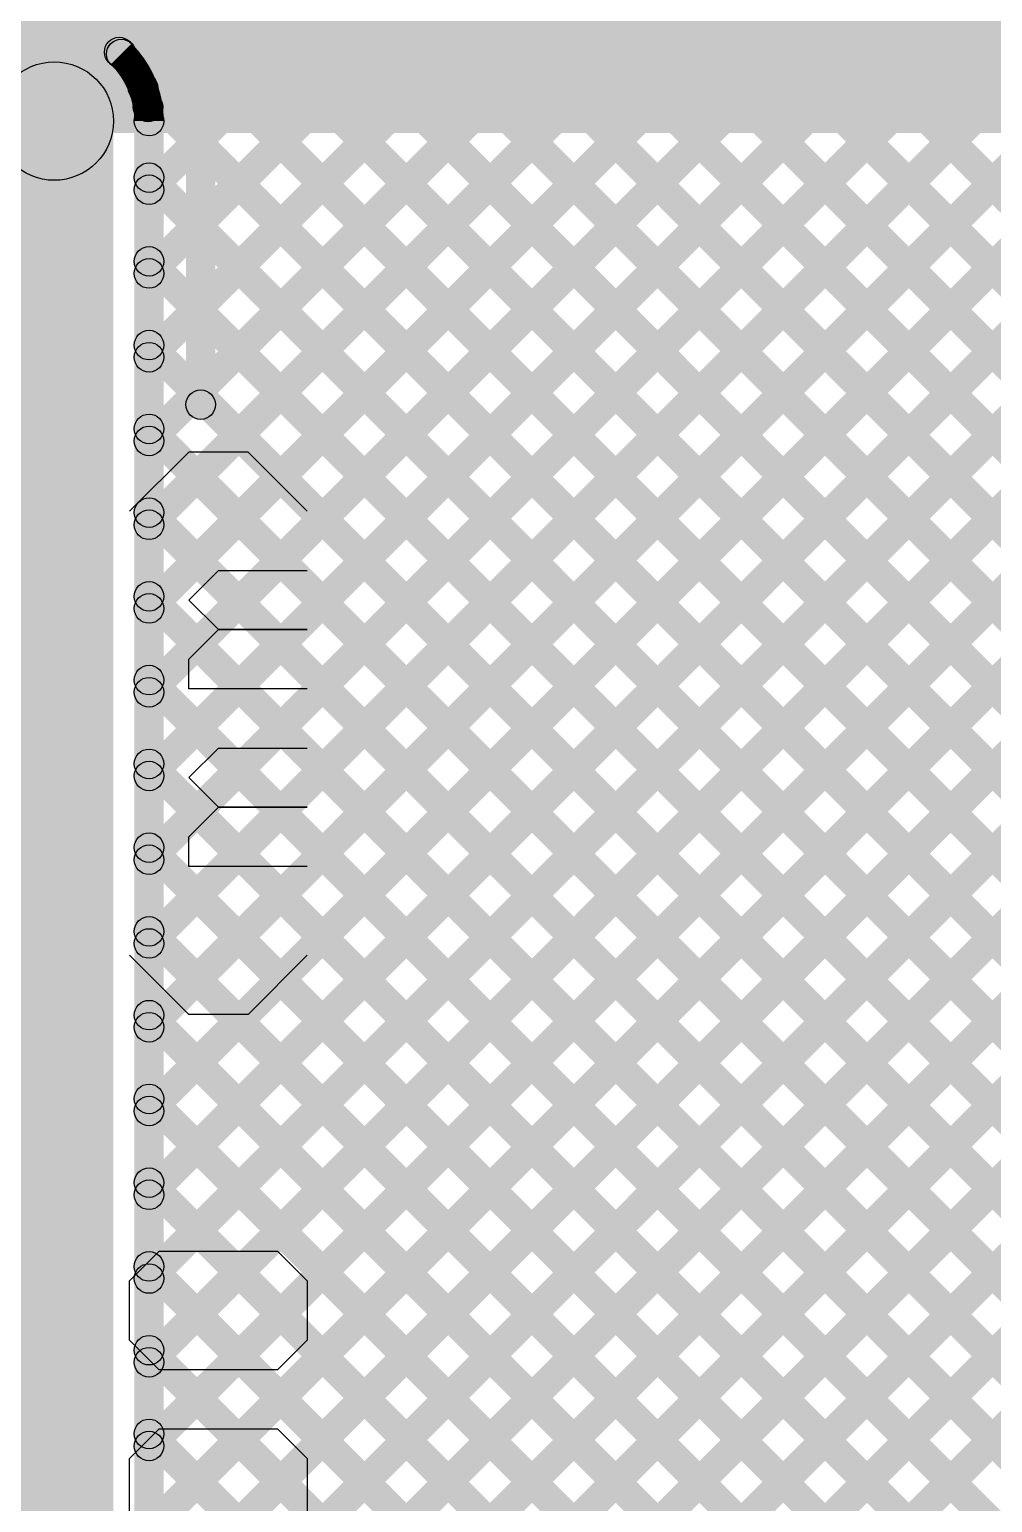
# Model space of a CAD drawing. Header units: millimetres. Extents: x -0.22 to 4.11, y -0.25 to 2.01.
# Drawn here: x 0.8351 to 1.1604, y 0.7585 to 1.256 of the extents above; entities that cross this region are included whole.
import ezdxf

# ---------------------------------------------------------------- set-up
doc = ezdxf.new("R2010")
doc.units = ezdxf.units.MM
doc.header["$MEASUREMENT"] = 0
for name, color, linetype in [('BottomLayer', 5, 'Continuous'), ('Mechanical1', 6, 'Continuous'), ('TopLayer', 1, 'Continuous')]:
    doc.layers.add(name, color=color, linetype=linetype)

msp = doc.modelspace()

# ---------------------------------------------------------------- hatches: boundary and pattern name
at = {"layer": 'BottomLayer'}
msp.add_hatch(color=5, dxfattribs=at).paths.add_polyline_path([(0.52053, 1.221), (1.47253, 1.221), (1.47253, 1.44549), (0.52053, 1.44549)])
at = {"layer": 'Mechanical1'}
for points in [[(0.89798, 1.1293), (0.88798, 1.1293), (0.88798, 1.60734), (0.89798, 1.60734)], [(0.71353, 1.25013), (0.71353, 1.26013), (1.60256, 1.26013), (1.60256, 1.25013)]]:
    msp.add_hatch(color=6, dxfattribs=at).paths.add_polyline_path(points)
h = msp.add_hatch(color=6, dxfattribs=at)
edge = h.paths.add_edge_path()
edge.add_arc((0.89298, 1.1293), 0.005, 0, 360)
at = {"layer": 'TopLayer'}
for points in [[(0.87907, 0.91551), (0.872, 0.92258), (1.69756, 1.74815), (1.70463, 1.74107)], [(0.87907, 0.91551), (0.872, 0.92258), (1.69756, 1.74815), (1.70463, 1.74107)], [(0.87907, 0.9438), (0.872, 0.95087), (1.6594, 1.73827), (1.66647, 1.73119)], [(0.87907, 0.9438), (0.872, 0.95087), (1.6594, 1.73827), (1.66647, 1.73119)], [(0.87907, 0.88723), (0.872, 0.8943), (1.6139, 1.6362), (1.62097, 1.62913)], [(0.87907, 0.88723), (0.872, 0.8943), (1.6139, 1.6362), (1.62097, 1.62913)], [(0.87907, 0.88723), (0.872, 0.8943), (1.6139, 1.6362), (1.62097, 1.62913)], [(0.87907, 0.88723), (0.872, 0.8943), (1.6139, 1.6362), (1.62097, 1.62913)], [(0.87907, 0.85894), (0.872, 0.86601), (1.6139, 1.60792), (1.62097, 1.60085)], [(0.87907, 0.85894), (0.872, 0.86601), (1.6139, 1.60792), (1.62097, 1.60085)], [(0.87907, 0.83066), (0.872, 0.83773), (1.6139, 1.57963), (1.62097, 1.57256)], [(0.87907, 0.83066), (0.872, 0.83773), (1.6139, 1.57963), (1.62097, 1.57256)], [(0.87907, 0.80237), (0.872, 0.80944), (1.6139, 1.55135), (1.62097, 1.54428)], [(0.87907, 0.80237), (0.872, 0.80944), (1.6139, 1.55135), (1.62097, 1.54428)], [(0.87907, 0.77409), (0.872, 0.78116), (1.6139, 1.52307), (1.62097, 1.51599)], [(0.87907, 0.77409), (0.872, 0.78116), (1.6139, 1.52307), (1.62097, 1.51599)], [(0.87907, 0.74581), (0.872, 0.75288), (1.6139, 1.49478), (1.62097, 1.48771)], [(0.87907, 0.74581), (0.872, 0.75288), (1.6139, 1.49478), (1.62097, 1.48771)], [(0.87907, 0.71752), (0.872, 0.72459), (1.6139, 1.4665), (1.62097, 1.45943)], [(0.87907, 0.71752), (0.872, 0.72459), (1.6139, 1.4665), (1.62097, 1.45943)], [(0.68485, 1.44615), (0.69193, 1.45322), (1.42407, 0.72108), (1.417, 0.71401)], [(0.68485, 1.44615), (0.69193, 1.45322), (1.42407, 0.72108), (1.417, 0.71401)], [(0.7127, 1.44659), (0.71977, 1.45366), (1.42407, 0.74936), (1.417, 0.74229)], [(0.7127, 1.44659), (0.71977, 1.45366), (1.42407, 0.74936), (1.417, 0.74229)], [(0.74098, 1.44659), (0.74805, 1.45366), (1.42407, 0.77765), (1.417, 0.77058)], [(0.74098, 1.44659), (0.74805, 1.45366), (1.42407, 0.77765), (1.417, 0.77058)], [(0.76926, 1.44659), (0.77634, 1.45366), (1.42407, 0.80593), (1.417, 0.79886)], [(0.76926, 1.44659), (0.77634, 1.45366), (1.42407, 0.80593), (1.417, 0.79886)], [(0.79755, 1.44659), (0.80462, 1.45366), (1.42407, 0.83422), (1.417, 0.82714)], [(0.79755, 1.44659), (0.80462, 1.45366), (1.42407, 0.83422), (1.417, 0.82714)], [(0.82583, 1.44659), (0.8329, 1.45366), (1.42407, 0.8625), (1.417, 0.85543)], [(0.82583, 1.44659), (0.8329, 1.45366), (1.42407, 0.8625), (1.417, 0.85543)], [(0.85412, 1.44659), (0.86119, 1.45366), (1.42407, 0.89078), (1.417, 0.88371)], [(0.85412, 1.44659), (0.86119, 1.45366), (1.42407, 0.89078), (1.417, 0.88371)], [(0.86899, 1.24485), (0.86192, 1.25192), (1.06367, 1.45366), (1.07074, 1.44659)], [(0.86899, 1.24485), (0.86192, 1.25192), (1.06367, 1.45366), (1.07074, 1.44659)], [(0.87871, 1.22628), (0.87164, 1.23335), (1.09195, 1.45366), (1.09902, 1.44659)], [(0.87871, 1.22628), (0.87164, 1.23335), (1.09195, 1.45366), (1.09902, 1.44659)], [(0.87907, 0.97208), (0.872, 0.97915), (1.34652, 1.45368), (1.3536, 1.44661)], [(0.87907, 0.97208), (0.872, 0.97915), (1.34652, 1.45368), (1.3536, 1.44661)], [(0.87907, 1.00036), (0.872, 1.00744), (1.31822, 1.45366), (1.3253, 1.44659)], [(0.87907, 1.02865), (0.872, 1.03572), (1.28994, 1.45366), (1.29701, 1.44659)], [(0.87907, 1.17007), (0.872, 1.17714), (1.14852, 1.45366), (1.15559, 1.44659)], [(0.87907, 1.19835), (0.872, 1.20543), (1.12023, 1.45366), (1.12731, 1.44659)], [(0.87907, 1.05693), (0.872, 1.064), (1.26166, 1.45366), (1.26873, 1.44659)], [(0.87907, 1.14179), (0.872, 1.14886), (1.1768, 1.45366), (1.18387, 1.44659)], [(0.87907, 1.1135), (0.872, 1.12057), (1.20509, 1.45366), (1.21216, 1.44659)], [(0.87907, 1.08522), (0.872, 1.09229), (1.23337, 1.45366), (1.24044, 1.44659)], [(0.87907, 1.00036), (0.872, 1.00744), (1.31822, 1.45366), (1.3253, 1.44659)], [(0.87907, 1.02865), (0.872, 1.03572), (1.28994, 1.45366), (1.29701, 1.44659)], [(0.87907, 1.17007), (0.872, 1.17714), (1.14852, 1.45366), (1.15559, 1.44659)], [(0.87907, 1.19835), (0.872, 1.20543), (1.12023, 1.45366), (1.12731, 1.44659)], [(0.87907, 1.05693), (0.872, 1.064), (1.26166, 1.45366), (1.26873, 1.44659)], [(0.87907, 1.14179), (0.872, 1.14886), (1.1768, 1.45366), (1.18387, 1.44659)], [(0.87907, 1.1135), (0.872, 1.12057), (1.20509, 1.45366), (1.21216, 1.44659)], [(0.87907, 1.08522), (0.872, 1.09229), (1.23337, 1.45366), (1.24044, 1.44659)], [(0.8824, 1.44659), (0.88947, 1.45366), (1.42407, 0.91907), (1.417, 0.912)], [(0.8824, 1.44659), (0.88947, 1.45366), (1.42407, 0.91907), (1.417, 0.912)], [(0.91069, 1.44659), (0.91776, 1.45366), (1.42407, 0.94735), (1.417, 0.94028)], [(0.91069, 1.44659), (0.91776, 1.45366), (1.42407, 0.94735), (1.417, 0.94028)], [(0.93897, 1.44659), (0.94604, 1.45366), (1.42407, 0.97564), (1.417, 0.96857)], [(0.93897, 1.44659), (0.94604, 1.45366), (1.42407, 0.97564), (1.417, 0.96857)], [(0.96725, 1.44659), (0.97433, 1.45366), (1.42407, 1.00392), (1.417, 0.99685)], [(0.96725, 1.44659), (0.97433, 1.45366), (1.42407, 1.00392), (1.417, 0.99685)], [(0.81143, 1.29534), (0.8185, 1.30241), (0.86967, 1.25125), (0.8626, 1.24418)], [(0.81143, 1.29534), (0.8185, 1.30241), (0.86967, 1.25125), (0.8626, 1.24418)], [(0.77817, 1.26213), (0.80645, 1.29042), (0.85767, 1.2392), (0.82939, 1.21091)], [(0.86996, 1.23276), (0.87703, 1.23983), (1.42407, 0.69279), (1.417, 0.68572)], [(0.86996, 1.23276), (0.87703, 1.23983), (1.42407, 0.69279), (1.417, 0.68572)], [(0.87907, 0.68924), (0.872, 0.69631), (1.417, 1.24131), (1.42407, 1.23424)], [(0.87907, 0.68924), (0.872, 0.69631), (1.417, 1.24131), (1.42407, 1.23424)], [(0.86353, 0.32371), (0.82353, 0.32371), (0.82353, 1.22506), (0.86353, 1.22506)], [(0.88053, 0.32371), (0.87053, 0.32371), (0.87053, 1.22506), (0.88053, 1.22506)], [(0.88053, 0.32371), (0.87053, 0.32371), (0.87053, 1.22506), (0.88053, 1.22506)], [(0.87907, 0.66095), (0.872, 0.66802), (1.417, 1.21302), (1.42407, 1.20595)], [(0.87907, 0.66095), (0.872, 0.66802), (1.417, 1.21302), (1.42407, 1.20595)], [(0.872, 1.20244), (0.87907, 1.20951), (1.42407, 0.66451), (1.417, 0.65744)], [(0.872, 1.20244), (0.87907, 1.20951), (1.42407, 0.66451), (1.417, 0.65744)], [(0.87907, 0.63267), (0.872, 0.63974), (1.417, 1.18474), (1.42407, 1.17767)], [(0.87907, 0.63267), (0.872, 0.63974), (1.417, 1.18474), (1.42407, 1.17767)], [(0.872, 1.17415), (0.87907, 1.18122), (1.42407, 0.63622), (1.417, 0.62915)], [(0.872, 1.17415), (0.87907, 1.18122), (1.42407, 0.63622), (1.417, 0.62915)], [(0.87907, 0.60438), (0.872, 0.61145), (1.417, 1.15645), (1.42407, 1.14938)], [(0.87907, 0.60438), (0.872, 0.61145), (1.417, 1.15645), (1.42407, 1.14938)], [(0.872, 1.14587), (0.87907, 1.15294), (1.81842, 0.21359), (1.81135, 0.20652)], [(0.872, 1.14587), (0.87907, 1.15294), (1.81842, 0.21359), (1.81135, 0.20652)], [(0.87907, 0.5761), (0.872, 0.58317), (1.417, 1.12817), (1.42407, 1.1211)], [(0.87907, 0.5761), (0.872, 0.58317), (1.417, 1.12817), (1.42407, 1.1211)], [(0.872, 1.11759), (0.87907, 1.12466), (1.79013, 0.21359), (1.78306, 0.20652)], [(0.872, 1.11759), (0.87907, 1.12466), (1.79013, 0.21359), (1.78306, 0.20652)], [(0.87907, 0.54782), (0.872, 0.55489), (1.417, 1.09989), (1.42407, 1.09282)], [(0.87907, 0.54782), (0.872, 0.55489), (1.417, 1.09989), (1.42407, 1.09282)], [(0.872, 1.0893), (0.87907, 1.09637), (1.76185, 0.21359), (1.75478, 0.20652)], [(0.872, 1.0893), (0.87907, 1.09637), (1.76185, 0.21359), (1.75478, 0.20652)], [(0.87907, 0.51953), (0.872, 0.5266), (1.417, 1.0716), (1.42407, 1.06453)], [(0.87907, 0.51953), (0.872, 0.5266), (1.417, 1.0716), (1.42407, 1.06453)], [(0.872, 1.06102), (0.87907, 1.06809), (1.73356, 0.21359), (1.72649, 0.20652)], [(0.872, 1.06102), (0.87907, 1.06809), (1.73356, 0.21359), (1.72649, 0.20652)], [(0.87907, 0.49125), (0.872, 0.49832), (1.417, 1.04332), (1.42407, 1.03625)], [(0.87907, 0.49125), (0.872, 0.49832), (1.417, 1.04332), (1.42407, 1.03625)], [(0.872, 1.03273), (0.87907, 1.0398), (1.70528, 0.21359), (1.69821, 0.20652)], [(0.872, 1.03273), (0.87907, 1.0398), (1.70528, 0.21359), (1.69821, 0.20652)], [(0.872, 1.00445), (0.87907, 1.01152), (1.677, 0.21359), (1.66992, 0.20652)], [(0.872, 1.00445), (0.87907, 1.01152), (1.677, 0.21359), (1.66992, 0.20652)], [(0.872, 0.97616), (0.87907, 0.98323), (1.64871, 0.21359), (1.64164, 0.20652)], [(0.872, 0.97616), (0.87907, 0.98323), (1.64871, 0.21359), (1.64164, 0.20652)], [(0.872, 0.94788), (0.87907, 0.95495), (1.62043, 0.21359), (1.61336, 0.20652)], [(0.872, 0.94788), (0.87907, 0.95495), (1.62043, 0.21359), (1.61336, 0.20652)], [(0.872, 0.9196), (0.87907, 0.92667), (1.59214, 0.21359), (1.58507, 0.20652)], [(0.872, 0.9196), (0.87907, 0.92667), (1.59214, 0.21359), (1.58507, 0.20652)], [(0.872, 0.89131), (0.87907, 0.89838), (1.56386, 0.21359), (1.55679, 0.20652)], [(0.872, 0.89131), (0.87907, 0.89838), (1.56386, 0.21359), (1.55679, 0.20652)], [(0.872, 0.86303), (0.87907, 0.8701), (1.53557, 0.21359), (1.5285, 0.20652)], [(0.872, 0.86303), (0.87907, 0.8701), (1.53557, 0.21359), (1.5285, 0.20652)], [(0.872, 0.83474), (0.87907, 0.84181), (1.50729, 0.21359), (1.50022, 0.20652)], [(0.872, 0.83474), (0.87907, 0.84181), (1.50729, 0.21359), (1.50022, 0.20652)], [(0.872, 0.80646), (0.87907, 0.81353), (1.47901, 0.21359), (1.47193, 0.20652)], [(0.872, 0.80646), (0.87907, 0.81353), (1.47901, 0.21359), (1.47193, 0.20652)], [(0.872, 0.77817), (0.87907, 0.78524), (1.45072, 0.21359), (1.44365, 0.20652)], [(0.872, 0.77817), (0.87907, 0.78524), (1.45072, 0.21359), (1.44365, 0.20652)]]:
    msp.add_hatch(color=1, dxfattribs=at).paths.add_polyline_path(points)
h = msp.add_hatch(color=1, dxfattribs=at)
edge = h.paths.add_edge_path()
edge.add_arc((0.86546, 1.24838), 0.005, 0, 360)
h = msp.add_hatch(color=1, dxfattribs=at)
edge = h.paths.add_edge_path()
edge.add_arc((0.86546, 1.24838), 0.005, 0, 360)
h = msp.add_hatch(color=1, dxfattribs=at)
edge = h.paths.add_edge_path()
edge.add_arc((0.86613, 1.24771), 0.005, 0, 360)
h = msp.add_hatch(color=1, dxfattribs=at)
edge = h.paths.add_edge_path()
edge.add_arc((0.86613, 1.24771), 0.005, 0, 360)
h = msp.add_hatch(color=1, dxfattribs=at)
edge = h.paths.add_edge_path()
edge.add_arc((0.86613, 1.24771), 0.005, 0, 360)
h = msp.add_hatch(color=1, dxfattribs=at)
edge = h.paths.add_edge_path()
edge.add_arc((0.86613, 1.24771), 0.005, 0, 360)
h = msp.add_hatch(color=1, dxfattribs=at)
edge = h.paths.add_edge_path()
edge.add_arc((0.86616, 1.24768), 0.005, 0, 360)
h = msp.add_hatch(color=1, dxfattribs=at)
edge = h.paths.add_edge_path()
edge.add_arc((0.86616, 1.24768), 0.005, 0, 360)
h = msp.add_hatch(color=1, dxfattribs=at)
edge = h.paths.add_edge_path()
edge.add_arc((0.84353, 1.22506), 0.02, 0, 360)
h = msp.add_hatch(color=1, dxfattribs=at)
edge = h.paths.add_edge_path()
edge.add_arc((0.84353, 1.22506), 0.02, 0, 360)
h = msp.add_hatch(color=1, dxfattribs=at)
edge = h.paths.add_edge_path()
edge.add_arc((0.87349, 1.2363), 0.005, 0, 360)
h = msp.add_hatch(color=1, dxfattribs=at)
edge = h.paths.add_edge_path()
edge.add_arc((0.87349, 1.2363), 0.005, 0, 360)
h = msp.add_hatch(color=1, dxfattribs=at)
edge = h.paths.add_edge_path()
edge.add_arc((0.87518, 1.22982), 0.005, 0, 360)
h = msp.add_hatch(color=1, dxfattribs=at)
edge = h.paths.add_edge_path()
edge.add_arc((0.87518, 1.22982), 0.005, 0, 360)
h = msp.add_hatch(color=1, dxfattribs=at)
edge = h.paths.add_edge_path()
edge.add_arc((0.87553, 1.22506), 0.005, 0, 360)
h = msp.add_hatch(color=1, dxfattribs=at)
edge = h.paths.add_edge_path()
edge.add_arc((0.87553, 1.22506), 0.005, 0, 360)
h = msp.add_hatch(color=1, dxfattribs=at)
edge = h.paths.add_edge_path()
edge.add_arc((0.87553, 1.22506), 0.005, 0, 360)
h = msp.add_hatch(color=1, dxfattribs=at)
edge = h.paths.add_edge_path()
edge.add_arc((0.87553, 1.22506), 0.005, 0, 360)
h = msp.add_hatch(color=1, dxfattribs=at)
edge = h.paths.add_edge_path()
edge.add_arc((0.87553, 1.22506), 0.005, 0, 360)
h = msp.add_hatch(color=1, dxfattribs=at)
edge = h.paths.add_edge_path()
edge.add_arc((0.87553, 1.22506), 0.005, 0, 360)
h = msp.add_hatch(color=1, dxfattribs=at)
edge = h.paths.add_edge_path()
edge.add_arc((0.87553, 1.20597), 0.005, 0, 360)
h = msp.add_hatch(color=1, dxfattribs=at)
edge = h.paths.add_edge_path()
edge.add_arc((0.87553, 1.20597), 0.005, 0, 360)
h = msp.add_hatch(color=1, dxfattribs=at)
edge = h.paths.add_edge_path()
edge.add_arc((0.87553, 1.20189), 0.005, 0, 360)
h = msp.add_hatch(color=1, dxfattribs=at)
edge = h.paths.add_edge_path()
edge.add_arc((0.87553, 1.20189), 0.005, 0, 360)
h = msp.add_hatch(color=1, dxfattribs=at)
edge = h.paths.add_edge_path()
edge.add_arc((0.87553, 1.17769), 0.005, 0, 360)
h = msp.add_hatch(color=1, dxfattribs=at)
edge = h.paths.add_edge_path()
edge.add_arc((0.87553, 1.17769), 0.005, 0, 360)
h = msp.add_hatch(color=1, dxfattribs=at)
edge = h.paths.add_edge_path()
edge.add_arc((0.87553, 1.17361), 0.005, 0, 360)
h = msp.add_hatch(color=1, dxfattribs=at)
edge = h.paths.add_edge_path()
edge.add_arc((0.87553, 1.17361), 0.005, 0, 360)
h = msp.add_hatch(color=1, dxfattribs=at)
edge = h.paths.add_edge_path()
edge.add_arc((0.87553, 1.14941), 0.005, 0, 360)
h = msp.add_hatch(color=1, dxfattribs=at)
edge = h.paths.add_edge_path()
edge.add_arc((0.87553, 1.14941), 0.005, 0, 360)
h = msp.add_hatch(color=1, dxfattribs=at)
edge = h.paths.add_edge_path()
edge.add_arc((0.87553, 1.14532), 0.005, 0, 360)
h = msp.add_hatch(color=1, dxfattribs=at)
edge = h.paths.add_edge_path()
edge.add_arc((0.87553, 1.14532), 0.005, 0, 360)
h = msp.add_hatch(color=1, dxfattribs=at)
edge = h.paths.add_edge_path()
edge.add_arc((0.87553, 1.12112), 0.005, 0, 360)
h = msp.add_hatch(color=1, dxfattribs=at)
edge = h.paths.add_edge_path()
edge.add_arc((0.87553, 1.12112), 0.005, 0, 360)
h = msp.add_hatch(color=1, dxfattribs=at)
edge = h.paths.add_edge_path()
edge.add_arc((0.87553, 1.11704), 0.005, 0, 360)
h = msp.add_hatch(color=1, dxfattribs=at)
edge = h.paths.add_edge_path()
edge.add_arc((0.87553, 1.11704), 0.005, 0, 360)
h = msp.add_hatch(color=1, dxfattribs=at)
edge = h.paths.add_edge_path()
edge.add_arc((0.87553, 1.09284), 0.005, 0, 360)
h = msp.add_hatch(color=1, dxfattribs=at)
edge = h.paths.add_edge_path()
edge.add_arc((0.87553, 1.09284), 0.005, 0, 360)
h = msp.add_hatch(color=1, dxfattribs=at)
edge = h.paths.add_edge_path()
edge.add_arc((0.87553, 1.08875), 0.005, 0, 360)
h = msp.add_hatch(color=1, dxfattribs=at)
edge = h.paths.add_edge_path()
edge.add_arc((0.87553, 1.08875), 0.005, 0, 360)
h = msp.add_hatch(color=1, dxfattribs=at)
edge = h.paths.add_edge_path()
edge.add_arc((0.87553, 1.06455), 0.005, 0, 360)
h = msp.add_hatch(color=1, dxfattribs=at)
edge = h.paths.add_edge_path()
edge.add_arc((0.87553, 1.06455), 0.005, 0, 360)
h = msp.add_hatch(color=1, dxfattribs=at)
edge = h.paths.add_edge_path()
edge.add_arc((0.87553, 1.06047), 0.005, 0, 360)
h = msp.add_hatch(color=1, dxfattribs=at)
edge = h.paths.add_edge_path()
edge.add_arc((0.87553, 1.06047), 0.005, 0, 360)
h = msp.add_hatch(color=1, dxfattribs=at)
edge = h.paths.add_edge_path()
edge.add_arc((0.87553, 1.03627), 0.005, 0, 360)
h = msp.add_hatch(color=1, dxfattribs=at)
edge = h.paths.add_edge_path()
edge.add_arc((0.87553, 1.03627), 0.005, 0, 360)
h = msp.add_hatch(color=1, dxfattribs=at)
edge = h.paths.add_edge_path()
edge.add_arc((0.87553, 1.03218), 0.005, 0, 360)
h = msp.add_hatch(color=1, dxfattribs=at)
edge = h.paths.add_edge_path()
edge.add_arc((0.87553, 1.03218), 0.005, 0, 360)
h = msp.add_hatch(color=1, dxfattribs=at)
edge = h.paths.add_edge_path()
edge.add_arc((0.87553, 1.00798), 0.005, 0, 360)
h = msp.add_hatch(color=1, dxfattribs=at)
edge = h.paths.add_edge_path()
edge.add_arc((0.87553, 1.00798), 0.005, 0, 360)
h = msp.add_hatch(color=1, dxfattribs=at)
edge = h.paths.add_edge_path()
edge.add_arc((0.87553, 1.0039), 0.005, 0, 360)
h = msp.add_hatch(color=1, dxfattribs=at)
edge = h.paths.add_edge_path()
edge.add_arc((0.87553, 1.0039), 0.005, 0, 360)
h = msp.add_hatch(color=1, dxfattribs=at)
edge = h.paths.add_edge_path()
edge.add_arc((0.87553, 0.9797), 0.005, 0, 360)
h = msp.add_hatch(color=1, dxfattribs=at)
edge = h.paths.add_edge_path()
edge.add_arc((0.87553, 0.9797), 0.005, 0, 360)
h = msp.add_hatch(color=1, dxfattribs=at)
edge = h.paths.add_edge_path()
edge.add_arc((0.87553, 0.97562), 0.005, 0, 360)
h = msp.add_hatch(color=1, dxfattribs=at)
edge = h.paths.add_edge_path()
edge.add_arc((0.87553, 0.97562), 0.005, 0, 360)
h = msp.add_hatch(color=1, dxfattribs=at)
edge = h.paths.add_edge_path()
edge.add_arc((0.87553, 0.95142), 0.005, 0, 360)
h = msp.add_hatch(color=1, dxfattribs=at)
edge = h.paths.add_edge_path()
edge.add_arc((0.87553, 0.95142), 0.005, 0, 360)
h = msp.add_hatch(color=1, dxfattribs=at)
edge = h.paths.add_edge_path()
edge.add_arc((0.87553, 0.94733), 0.005, 0, 360)
h = msp.add_hatch(color=1, dxfattribs=at)
edge = h.paths.add_edge_path()
edge.add_arc((0.87553, 0.94733), 0.005, 0, 360)
h = msp.add_hatch(color=1, dxfattribs=at)
edge = h.paths.add_edge_path()
edge.add_arc((0.87553, 0.92313), 0.005, 0, 360)
h = msp.add_hatch(color=1, dxfattribs=at)
edge = h.paths.add_edge_path()
edge.add_arc((0.87553, 0.92313), 0.005, 0, 360)
h = msp.add_hatch(color=1, dxfattribs=at)
edge = h.paths.add_edge_path()
edge.add_arc((0.87553, 0.91905), 0.005, 0, 360)
h = msp.add_hatch(color=1, dxfattribs=at)
edge = h.paths.add_edge_path()
edge.add_arc((0.87553, 0.91905), 0.005, 0, 360)
h = msp.add_hatch(color=1, dxfattribs=at)
edge = h.paths.add_edge_path()
edge.add_arc((0.87553, 0.89485), 0.005, 0, 360)
h = msp.add_hatch(color=1, dxfattribs=at)
edge = h.paths.add_edge_path()
edge.add_arc((0.87553, 0.89485), 0.005, 0, 360)
h = msp.add_hatch(color=1, dxfattribs=at)
edge = h.paths.add_edge_path()
edge.add_arc((0.87553, 0.89076), 0.005, 0, 360)
h = msp.add_hatch(color=1, dxfattribs=at)
edge = h.paths.add_edge_path()
edge.add_arc((0.87553, 0.89076), 0.005, 0, 360)
h = msp.add_hatch(color=1, dxfattribs=at)
edge = h.paths.add_edge_path()
edge.add_arc((0.87553, 0.89076), 0.005, 0, 360)
h = msp.add_hatch(color=1, dxfattribs=at)
edge = h.paths.add_edge_path()
edge.add_arc((0.87553, 0.89076), 0.005, 0, 360)
h = msp.add_hatch(color=1, dxfattribs=at)
edge = h.paths.add_edge_path()
edge.add_arc((0.87553, 0.86656), 0.005, 0, 360)
h = msp.add_hatch(color=1, dxfattribs=at)
edge = h.paths.add_edge_path()
edge.add_arc((0.87553, 0.86656), 0.005, 0, 360)
h = msp.add_hatch(color=1, dxfattribs=at)
edge = h.paths.add_edge_path()
edge.add_arc((0.87553, 0.86248), 0.005, 0, 360)
h = msp.add_hatch(color=1, dxfattribs=at)
edge = h.paths.add_edge_path()
edge.add_arc((0.87553, 0.86248), 0.005, 0, 360)
h = msp.add_hatch(color=1, dxfattribs=at)
edge = h.paths.add_edge_path()
edge.add_arc((0.87553, 0.83828), 0.005, 0, 360)
h = msp.add_hatch(color=1, dxfattribs=at)
edge = h.paths.add_edge_path()
edge.add_arc((0.87553, 0.83828), 0.005, 0, 360)
h = msp.add_hatch(color=1, dxfattribs=at)
edge = h.paths.add_edge_path()
edge.add_arc((0.87553, 0.83419), 0.005, 0, 360)
h = msp.add_hatch(color=1, dxfattribs=at)
edge = h.paths.add_edge_path()
edge.add_arc((0.87553, 0.83419), 0.005, 0, 360)
h = msp.add_hatch(color=1, dxfattribs=at)
edge = h.paths.add_edge_path()
edge.add_arc((0.87553, 0.80999), 0.005, 0, 360)
h = msp.add_hatch(color=1, dxfattribs=at)
edge = h.paths.add_edge_path()
edge.add_arc((0.87553, 0.80999), 0.005, 0, 360)
h = msp.add_hatch(color=1, dxfattribs=at)
edge = h.paths.add_edge_path()
edge.add_arc((0.87553, 0.80591), 0.005, 0, 360)
h = msp.add_hatch(color=1, dxfattribs=at)
edge = h.paths.add_edge_path()
edge.add_arc((0.87553, 0.80591), 0.005, 0, 360)
h = msp.add_hatch(color=1, dxfattribs=at)
edge = h.paths.add_edge_path()
edge.add_arc((0.87553, 0.78171), 0.005, 0, 360)
h = msp.add_hatch(color=1, dxfattribs=at)
edge = h.paths.add_edge_path()
edge.add_arc((0.87553, 0.78171), 0.005, 0, 360)
h = msp.add_hatch(color=1, dxfattribs=at)
edge = h.paths.add_edge_path()
edge.add_arc((0.87553, 0.77763), 0.005, 0, 360)
h = msp.add_hatch(color=1, dxfattribs=at)
edge = h.paths.add_edge_path()
edge.add_arc((0.87553, 0.77763), 0.005, 0, 360)

# ---------------------------------------------------------------- linework, layer by layer
at = {"layer": 'Mechanical1'}
for p, q in [((0.88898, 1.1133), (0.86899, 1.09331)), ((0.90898, 1.1133), (0.88898, 1.1133)), ((0.92897, 1.09331), (0.90898, 1.1133)), ((0.88898, 1.06332), (0.89898, 1.07331)), ((0.89898, 1.07331), (0.92897, 1.07331)), ((0.89898, 1.05332), (0.88898, 1.06332)), ((0.88898, 1.04332), (0.89898, 1.05332)), ((0.89898, 1.05332), (0.92897, 1.05332)), ((0.92897, 1.05332), (0.89898, 1.05332)), ((0.88898, 1.03333), (0.88898, 1.04332)), ((0.92897, 1.03333), (0.88898, 1.03333)), ((0.88898, 1.00334), (0.89898, 1.01333)), ((0.89898, 1.01333), (0.92897, 1.01333)), ((0.89898, 0.99334), (0.88898, 1.00334)), ((0.88898, 0.98334), (0.89898, 0.99334)), ((0.89898, 0.99334), (0.92897, 0.99334)), ((0.92897, 0.99334), (0.89898, 0.99334)), ((0.88898, 0.97335), (0.88898, 0.98334)), ((0.92897, 0.97335), (0.88898, 0.97335)), ((0.88898, 0.92336), (0.86899, 0.94335)), ((0.92897, 0.94335), (0.90898, 0.92336)), ((0.90898, 0.92336), (0.88898, 0.92336)), ((0.86899, 0.83339), (0.87899, 0.84339)), ((0.87899, 0.84339), (0.91897, 0.84339)), ((0.91897, 0.84339), (0.92897, 0.83339)), ((0.86899, 0.8134), (0.86899, 0.83339)), ((0.92897, 0.83339), (0.92897, 0.8134)), ((0.87899, 0.8034), (0.86899, 0.8134)), ((0.92897, 0.8134), (0.91897, 0.8034)), ((0.91897, 0.8034), (0.87899, 0.8034)), ((0.86899, 0.77341), (0.87899, 0.78341)), ((0.87899, 0.78341), (0.91897, 0.78341)), ((0.91897, 0.78341), (0.92897, 0.77341)), ((0.86899, 0.75342), (0.86899, 0.77341)), ((0.92897, 0.77341), (0.92897, 0.75342))]:
    msp.add_line(p, q, dxfattribs=at)
msp.add_circle((0.89298, 1.1293), 0.005, dxfattribs=at)
at = {"layer": 'TopLayer', "const_width": 0.01}
for points in [[(0.86613, 1.24771, -0.199231), (0.87553, 1.22506)], [(0.86613, 1.24771, -0.199231), (0.87553, 1.22506)], [(0.86616, 1.24768, -0.198912), (0.87553, 1.22506)], [(0.86616, 1.24768, -0.198912), (0.87553, 1.22506)]]:
    msp.add_lwpolyline(points, format="xyb", dxfattribs=at)
at = {"layer": 'TopLayer'}
for centre, radius in [((0.86546, 1.24838), 0.005), ((0.86546, 1.24838), 0.005), ((0.86613, 1.24771), 0.005), ((0.86613, 1.24771), 0.005), ((0.86613, 1.24771), 0.005), ((0.86613, 1.24771), 0.005), ((0.86616, 1.24768), 0.005), ((0.86616, 1.24768), 0.005), ((0.84353, 1.22506), 0.02), ((0.84353, 1.22506), 0.02), ((0.87349, 1.2363), 0.005), ((0.87349, 1.2363), 0.005), ((0.87518, 1.22982), 0.005), ((0.87518, 1.22982), 0.005), ((0.87553, 1.22506), 0.005), ((0.87553, 1.22506), 0.005), ((0.87553, 1.22506), 0.005), ((0.87553, 1.22506), 0.005), ((0.87553, 1.22506), 0.005), ((0.87553, 1.22506), 0.005), ((0.87553, 1.20597), 0.005), ((0.87553, 1.20597), 0.005), ((0.87553, 1.20189), 0.005), ((0.87553, 1.20189), 0.005), ((0.87553, 1.17769), 0.005), ((0.87553, 1.17769), 0.005), ((0.87553, 1.17361), 0.005), ((0.87553, 1.17361), 0.005), ((0.87553, 1.14941), 0.005), ((0.87553, 1.14941), 0.005), ((0.87553, 1.14532), 0.005), ((0.87553, 1.14532), 0.005), ((0.87553, 1.12112), 0.005), ((0.87553, 1.12112), 0.005), ((0.87553, 1.11704), 0.005), ((0.87553, 1.11704), 0.005), ((0.87553, 1.09284), 0.005), ((0.87553, 1.09284), 0.005), ((0.87553, 1.08875), 0.005), ((0.87553, 1.08875), 0.005), ((0.87553, 1.06455), 0.005), ((0.87553, 1.06455), 0.005), ((0.87553, 1.06047), 0.005), ((0.87553, 1.06047), 0.005), ((0.87553, 1.03627), 0.005), ((0.87553, 1.03627), 0.005), ((0.87553, 1.03218), 0.005), ((0.87553, 1.03218), 0.005), ((0.87553, 1.00798), 0.005), ((0.87553, 1.00798), 0.005), ((0.87553, 1.0039), 0.005), ((0.87553, 1.0039), 0.005), ((0.87553, 0.9797), 0.005), ((0.87553, 0.9797), 0.005), ((0.87553, 0.97562), 0.005), ((0.87553, 0.97562), 0.005), ((0.87553, 0.95142), 0.005), ((0.87553, 0.95142), 0.005), ((0.87553, 0.94733), 0.005), ((0.87553, 0.94733), 0.005), ((0.87553, 0.92313), 0.005), ((0.87553, 0.92313), 0.005), ((0.87553, 0.91905), 0.005), ((0.87553, 0.91905), 0.005), ((0.87553, 0.89485), 0.005), ((0.87553, 0.89485), 0.005), ((0.87553, 0.89076), 0.005), ((0.87553, 0.89076), 0.005), ((0.87553, 0.89076), 0.005), ((0.87553, 0.89076), 0.005), ((0.87553, 0.86656), 0.005), ((0.87553, 0.86656), 0.005), ((0.87553, 0.86248), 0.005), ((0.87553, 0.86248), 0.005), ((0.87553, 0.83828), 0.005), ((0.87553, 0.83828), 0.005), ((0.87553, 0.83419), 0.005), ((0.87553, 0.83419), 0.005), ((0.87553, 0.80999), 0.005), ((0.87553, 0.80999), 0.005), ((0.87553, 0.80591), 0.005), ((0.87553, 0.80591), 0.005), ((0.87553, 0.78171), 0.005), ((0.87553, 0.78171), 0.005), ((0.87553, 0.77763), 0.005), ((0.87553, 0.77763), 0.005)]:
    msp.add_circle(centre, radius, dxfattribs=at)

doc.saveas('drawing.dxf')
